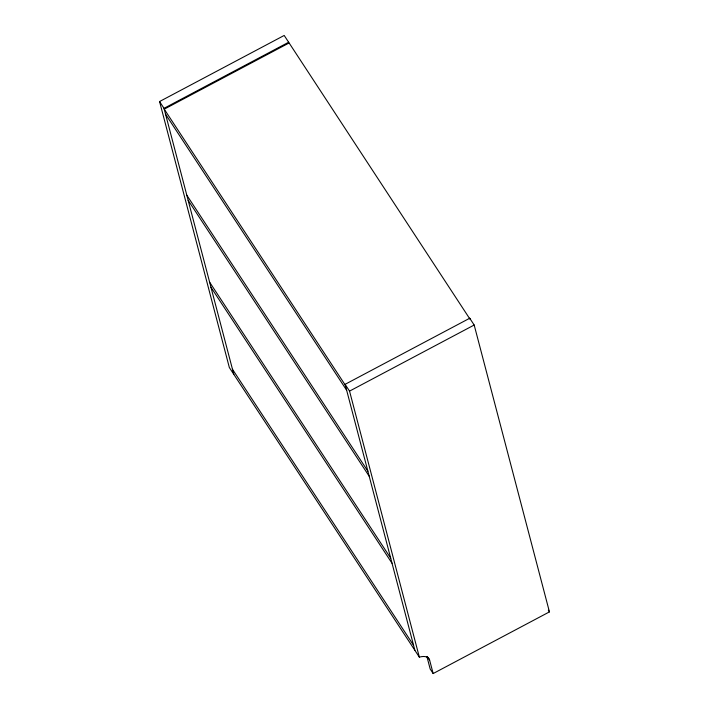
<?xml version="1.0" encoding="UTF-8"?>
<svg xmlns="http://www.w3.org/2000/svg" width="709" height="709" viewBox="0 0 709 709"><rect width="100%" height="100%" fill="white"/><g stroke="black" fill="none" stroke-linecap="round" stroke-linejoin="round"><path stroke-width="1.06" d="M469.73 318.244L474.179 325.023L549.44 611.885L433.155 673.55L429.61 660.061A14.88 7.843 -33.3 0 0 419.338 657.128L229.344 367.546L159.56 101.538L284.194 35.45L469.952 319.085L469.73 318.244L345.097 384.331L414.88 650.339M233.802 374.334L164.018 108.326L288.652 42.239M288.873 43.081L164.24 109.168L345.318 385.173M419.338 657.128L349.546 391.12L474.179 325.023M548.323 610.192L549.44 611.885M159.56 101.538L164.018 108.326M345.097 384.331L349.546 391.12M165.56 114.229L346.648 390.234M186.813 195.214L367.891 471.219M188.133 200.275L369.221 476.28M209.625 282.191L390.712 558.196M210.954 287.251L392.033 563.256M427.235 656.437L429.61 660.061M433.155 673.55L430.186 669.021L426.915 656.569M232.472 369.274L413.551 645.279"/></g></svg>
